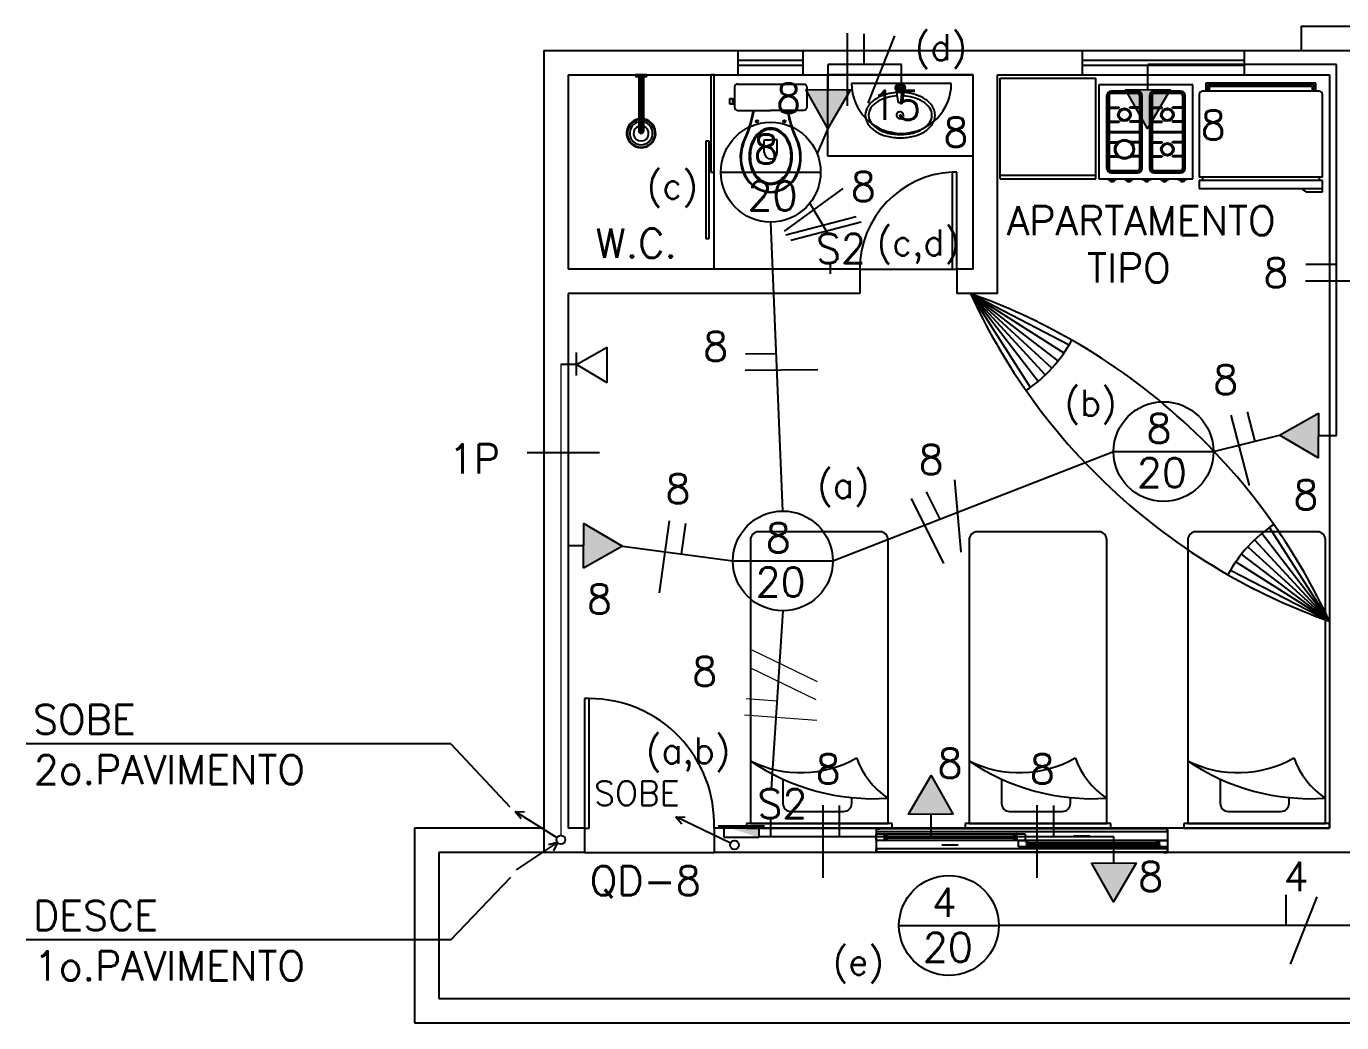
# Model space of a CAD drawing. Extents: x 1.6 to 100.8, y -3.3 to 55.9.
# Drawn here: x 26.86 to 34.98, y 28.85 to 35 of the extents above; entities that cross this region are included whole.
import ezdxf

# ---------------------------------------------------------------- set-up
doc = ezdxf.new("R2010")
doc.units = 0
doc.header["$MEASUREMENT"] = 0
doc.linetypes.add('HIDDEN', pattern=[0.375, 0.25, -0.125])
doc.layers.get('0').update_dxf_attribs({"linetype": 'CONTINUOUS'})
for name, color, linetype in [('2-MATERIAIS', 2, 'CONTINUOUS'), ('FIACAO', 6, 'CONTINUOUS'), ('QUADROS', 30, 'CONTINUOUS'), ('Texto', 2, 'CONTINUOUS'), ('Tub_Eletr_parede', 3, 'CONTINUOUS'), ('Tub_Tel_piso', 230, 'HIDDEN')]:
    doc.layers.add(name, color=color, linetype=linetype)
doc.styles.add('ROMANS', font='romans.shx')
doc.styles.add('TXT_TEXTO', font='ROMANS.shx')

# ---------------------------------------------------------------- blocks, each defined once
blk = doc.blocks.new('QF')
at = {"layer": 'QUADROS'}
for p, q in [((-0.05, -0.15), (-0.05, 0.15)), ((-0.05, 0.15), (0.05, 0.15)), ((0.05, 0.2), (0.05, -0.2)), ((0.05, -0.15), (-0.05, -0.15))]:
    blk.add_line(p, q, dxfattribs=at)
blk.add_solid([(-0.05, -0.15), (0.05, 0.15), (0.05, -0.15)], dxfattribs=at)

msp = doc.modelspace()

# ---------------------------------------------------------------- linework, layer by layer
at = {"color": 8}
for p, q in [((34.7331, 35.0042), (34.7331, 34.8542)), ((34.7331, 35.0042), (35.2331, 35.0042)), ((30.0581, 34.8542), (30.0581, 29.9042)), ((30.0581, 34.8542), (31.2581, 34.8542)), ((31.2581, 34.8542), (31.6581, 34.8542)), ((31.2581, 34.7042), (31.2581, 34.8542)), ((31.6581, 34.8542), (33.3831, 34.8542)), ((31.6581, 34.7042), (31.6581, 34.8542)), ((33.3831, 34.8542), (34.3831, 34.8542)), ((33.3831, 34.7042), (33.3831, 34.8542)), ((34.3831, 34.8542), (35.5831, 34.8542)), ((34.3831, 34.7042), (34.3831, 34.8542)), ((31.2581, 34.7942), (31.6581, 34.7942)), ((31.2581, 34.7642), (31.6581, 34.7642)), ((33.3831, 34.7942), (34.3831, 34.7942)), ((33.3831, 34.7642), (34.3831, 34.7642)), ((30.2081, 34.7042), (31.2581, 34.7042)), ((30.2081, 34.7042), (30.2081, 33.5042)), ((30.6931, 34.7042), (30.6231, 34.7042)), ((30.6231, 34.7042), (30.6231, 34.6942)), ((30.6231, 34.6942), (30.6931, 34.6942)), ((30.6245, 34.6942), (30.6245, 34.7042)), ((30.6271, 34.6942), (30.6271, 34.7042)), ((30.6315, 34.6942), (30.6315, 34.7042)), ((30.6385, 34.6942), (30.6385, 34.7042)), ((30.6431, 34.6942), (30.6431, 34.3592)), ((30.6438, 34.6942), (30.6438, 34.3545)), ((30.6454, 34.6942), (30.6454, 34.3512)), ((30.6485, 34.6942), (30.6485, 34.3476)), ((30.6495, 34.6942), (30.6495, 34.7042)), ((30.6537, 34.6942), (30.6537, 34.3448)), ((30.6625, 34.6942), (30.6625, 34.3448)), ((30.6667, 34.6942), (30.6667, 34.7042)), ((30.6677, 34.6942), (30.6677, 34.3476)), ((30.6708, 34.6942), (30.6708, 34.3512)), ((30.6724, 34.6942), (30.6724, 34.3545)), ((30.6731, 34.6942), (30.6731, 34.3592)), ((30.6777, 34.6942), (30.6777, 34.7042)), ((30.6847, 34.6942), (30.6847, 34.7042)), ((30.6891, 34.6942), (30.6891, 34.7042)), ((30.6917, 34.6942), (30.6917, 34.7042)), ((30.6931, 34.6942), (30.6931, 34.7042)), ((31.1081, 34.7042), (31.0881, 34.7042)), ((31.0881, 34.7042), (31.0881, 34.1042)), ((31.1081, 33.5042), (31.1081, 34.7042)), ((31.1081, 34.1042), (31.1081, 34.7042)), ((31.2581, 34.7042), (31.6581, 34.7042)), ((31.6581, 34.7042), (32.7081, 34.7042)), ((32.7081, 34.7042), (31.8081, 34.7042)), ((31.8081, 34.7042), (31.8081, 34.2042)), ((32.7081, 33.5042), (32.7081, 34.7042)), ((32.7081, 34.2042), (32.7081, 34.7042)), ((32.8581, 33.3542), (32.8581, 34.7042)), ((32.8581, 34.7042), (33.3831, 34.7042)), ((32.8749, 34.0622), (32.8749, 34.6834)), ((32.8749, 34.6834), (33.4649, 34.6834)), ((33.3831, 34.7042), (34.3831, 34.7042)), ((33.4649, 34.0622), (33.4649, 34.6834)), ((34.3831, 34.7042), (34.9081, 34.7042)), ((34.9081, 34.7042), (34.9081, 30.0542)), ((31.2358, 34.6359), (31.2344, 34.628)), ((31.2344, 34.628), (31.2344, 34.5042)), ((31.2401, 34.6423), (31.2358, 34.6359)), ((31.2466, 34.6466), (31.2401, 34.6423)), ((31.2544, 34.6481), (31.2466, 34.6466)), ((31.2544, 34.6481), (31.6618, 34.6481)), ((31.2544, 34.6481), (31.2544, 34.6481)), ((31.6618, 34.6481), (31.6618, 34.6481)), ((31.6618, 34.6481), (31.6696, 34.6466)), ((31.6696, 34.6466), (31.6754, 34.6423)), ((31.6754, 34.6423), (31.6796, 34.6359)), ((31.6796, 34.6359), (31.6811, 34.628)), ((31.6811, 34.628), (31.6811, 34.5042)), ((32.2328, 34.6081), (32.2425, 34.5415)), ((32.2738, 34.5416), (32.2821, 34.6062)), ((33.4845, 34.6424, 0.4), (33.4845, 34.0624, 0.4)), ((34.0645, 34.6424, 0.4), (33.4845, 34.6424, 0.4)), ((33.722, 34.6042, 0.4), (33.562, 34.6042, 0.4)), ((33.987, 34.6042, 0.4), (33.827, 34.6042, 0.4)), ((34.0645, 34.0624, 0.4), (34.0645, 34.6424, 0.4)), ((34.844, 34.6035), (34.124, 34.6035)), ((34.8229, 34.6524, -0.1), (34.1451, 34.6524, -0.1)), ((34.1451, 34.6524, -0.1), (34.1451, 34.6035, -0.1)), ((34.814, 34.6435, -0.1), (34.154, 34.6435, -0.1)), ((34.154, 34.6435, -0.1), (34.154, 34.6035, -0.1)), ((34.8039, 34.6334, -0.1), (34.1641, 34.6334, -0.1)), ((34.1641, 34.6334, -0.1), (34.1641, 34.6035, -0.1)), ((34.8039, 34.6035, -0.1), (34.8039, 34.6334, -0.1)), ((34.814, 34.6035, -0.1), (34.814, 34.6435, -0.1)), ((34.8229, 34.6035, -0.1), (34.8229, 34.6524, -0.1)), ((31.2065, 34.5407), (31.2065, 34.5586)), ((31.2065, 34.5586), (31.2215, 34.5586)), ((31.2065, 34.5228), (31.2065, 34.5407)), ((31.2215, 34.5228), (31.2065, 34.5228)), ((31.2215, 34.5586), (31.2215, 34.5557)), ((31.2215, 34.5557), (31.2215, 34.5256)), ((31.2215, 34.5557), (31.2344, 34.5557)), ((31.2215, 34.5228), (31.2215, 34.5256)), ((31.2215, 34.5256), (31.2344, 34.5256)), ((32.2504, 34.5342), (32.2658, 34.5342)), ((33.532, 34.5742, 0.4), (33.532, 34.1292, 0.4)), ((33.542, 34.5742, 0.4), (33.542, 34.1292, 0.4)), ((33.547, 34.5742, 0.4), (33.547, 34.1292, 0.4)), ((33.722, 34.5942, 0.4), (33.562, 34.5942, 0.4)), ((33.722, 34.5892, 0.4), (33.562, 34.5892, 0.4)), ((33.737, 34.1292, 0.4), (33.737, 34.5742, 0.4)), ((33.742, 34.1292, 0.4), (33.742, 34.5742, 0.4)), ((33.752, 34.1292, 0.4), (33.752, 34.5742, 0.4)), ((33.797, 34.5742, 0.4), (33.797, 34.1292, 0.4)), ((33.807, 34.5742, 0.4), (33.807, 34.1292, 0.4)), ((33.812, 34.5742, 0.4), (33.812, 34.1292, 0.4)), ((33.987, 34.5942, 0.4), (33.827, 34.5942, 0.4)), ((33.987, 34.5892, 0.4), (33.827, 34.5892, 0.4)), ((34.002, 34.1292, 0.4), (34.002, 34.5742, 0.4)), ((34.007, 34.1292, 0.4), (34.007, 34.5742, 0.4)), ((34.017, 34.1292, 0.4), (34.017, 34.5742, 0.4)), ((34.104, 34.5835), (34.104, 34.0735)), ((34.864, 34.0735), (34.864, 34.5835)), ((31.2344, 34.5042), (31.2344, 34.5042)), ((31.2344, 34.5042), (31.2358, 34.4963)), ((31.2358, 34.4963), (31.2401, 34.4899)), ((31.2401, 34.4899), (31.2466, 34.4856)), ((31.2466, 34.4856), (31.2544, 34.4841)), ((31.2544, 34.4841), (31.4577, 34.4841)), ((31.3554, 34.4834), (31.3556, 34.4841)), ((31.3554, 34.4834), (31.3554, 34.4834)), ((31.6618, 34.4841), (31.4577, 34.4841)), ((31.5601, 34.4834), (31.5599, 34.4841)), ((31.5601, 34.4834), (31.5601, 34.4834)), ((31.6696, 34.4856), (31.6618, 34.4841)), ((31.6754, 34.4899), (31.6696, 34.4856)), ((31.6796, 34.4963), (31.6754, 34.4899)), ((31.6811, 34.5042), (31.6796, 34.4963)), ((31.6811, 34.5042), (31.6811, 34.5042)), ((33.547, 34.5042, 0.4), (33.6097, 34.5042, 0.4)), ((33.547, 34.4992, 0.4), (33.6097, 34.4992, 0.4)), ((33.6097, 34.4992, 0.4), (33.6097, 34.5042, 0.4)), ((33.6744, 34.4992, 0.4), (33.6744, 34.5042, 0.4)), ((33.737, 34.5042, 0.4), (33.6744, 34.5042, 0.4)), ((33.737, 34.4992, 0.4), (33.6744, 34.4992, 0.4)), ((33.812, 34.5042, 0.4), (33.8747, 34.5042, 0.4)), ((33.812, 34.4992, 0.4), (33.8747, 34.4992, 0.4)), ((33.8747, 34.4992, 0.4), (33.8747, 34.5042, 0.4)), ((33.9394, 34.4992, 0.4), (33.9394, 34.5042, 0.4)), ((34.002, 34.5042, 0.4), (33.9394, 34.5042, 0.4)), ((34.002, 34.4992, 0.4), (33.9394, 34.4992, 0.4)), ((33.547, 34.4177, 0.4), (33.6097, 34.4177, 0.4)), ((33.547, 34.4127, 0.4), (33.6097, 34.4127, 0.4)), ((33.547, 34.3542, 0.4), (33.737, 34.3542, 0.4)), ((33.6097, 34.4177, 0.4), (33.6097, 34.4127, 0.4)), ((33.737, 34.4177, 0.4), (33.6744, 34.4177, 0.4)), ((33.6744, 34.4177, 0.4), (33.6744, 34.4127, 0.4)), ((33.737, 34.4127, 0.4), (33.6744, 34.4127, 0.4)), ((33.812, 34.4177, 0.4), (33.8747, 34.4177, 0.4)), ((33.812, 34.4127, 0.4), (33.8747, 34.4127, 0.4)), ((33.812, 34.3542, 0.4), (34.002, 34.3542, 0.4)), ((33.8747, 34.4177, 0.4), (33.8747, 34.4127, 0.4)), ((33.9394, 34.4177, 0.4), (33.9394, 34.4127, 0.4)), ((34.002, 34.4177, 0.4), (33.9394, 34.4177, 0.4)), ((34.002, 34.4127, 0.4), (33.9394, 34.4127, 0.4)), ((31.0781, 34.2954), (31.0581, 34.2954)), ((31.0581, 34.2954), (31.0581, 33.6954)), ((31.0781, 33.6954), (31.0781, 34.2954)), ((31.4177, 34.2257), (31.4177, 34.303)), ((31.4177, 34.303), (31.4585, 34.303)), ((31.4985, 34.303), (31.4577, 34.303)), ((31.4985, 34.2257), (31.4985, 34.303)), ((33.547, 34.3492, 0.4), (33.737, 34.3492, 0.4)), ((33.547, 34.2906, 0.4), (33.6097, 34.2906, 0.4)), ((33.547, 34.2856, 0.4), (33.6097, 34.2856, 0.4)), ((33.6097, 34.2856, 0.4), (33.6097, 34.2906, 0.4)), ((33.6744, 34.2856, 0.4), (33.6744, 34.2906, 0.4)), ((33.737, 34.2906, 0.4), (33.6744, 34.2906, 0.4)), ((33.737, 34.2856, 0.4), (33.6744, 34.2856, 0.4)), ((33.812, 34.3492, 0.4), (34.002, 34.3492, 0.4)), ((33.812, 34.2906, 0.4), (33.8747, 34.2906, 0.4)), ((33.812, 34.2856, 0.4), (33.8747, 34.2856, 0.4)), ((33.8747, 34.2856, 0.4), (33.8747, 34.2906, 0.4)), ((33.9394, 34.2856, 0.4), (33.9394, 34.2906, 0.4)), ((34.002, 34.2906, 0.4), (33.9394, 34.2906, 0.4)), ((34.002, 34.2856, 0.4), (33.9394, 34.2856, 0.4)), ((31.8081, 34.2042), (32.7081, 34.2042)), ((33.547, 34.2042, 0.4), (33.6097, 34.2042, 0.4)), ((33.547, 34.1992, 0.4), (33.6097, 34.1992, 0.4)), ((33.6097, 34.2042, 0.4), (33.6097, 34.1992, 0.4)), ((33.737, 34.2042, 0.4), (33.6744, 34.2042, 0.4)), ((33.6744, 34.2042, 0.4), (33.6744, 34.1992, 0.4)), ((33.737, 34.1992, 0.4), (33.6744, 34.1992, 0.4)), ((33.812, 34.2042, 0.4), (33.8747, 34.2042, 0.4)), ((33.812, 34.1992, 0.4), (33.8747, 34.1992, 0.4)), ((33.8747, 34.2042, 0.4), (33.8747, 34.1992, 0.4)), ((33.9394, 34.2042, 0.4), (33.9394, 34.1992, 0.4)), ((34.002, 34.2042, 0.4), (33.9394, 34.2042, 0.4)), ((34.002, 34.1992, 0.4), (33.9394, 34.1992, 0.4)), ((33.562, 34.1142, 0.4), (33.722, 34.1142, 0.4)), ((33.562, 34.1092, 0.4), (33.722, 34.1092, 0.4)), ((33.827, 34.1142, 0.4), (33.987, 34.1142, 0.4)), ((33.827, 34.1092, 0.4), (33.987, 34.1092, 0.4)), ((31.0881, 34.1042), (31.1081, 34.1042)), ((32.6081, 34.1042), (32.5781, 34.1042)), ((32.5781, 34.1042), (32.5781, 33.5042)), ((32.6081, 33.5042), (32.6081, 34.1042)), ((32.8749, 34.0859), (33.4649, 34.0859)), ((32.8749, 34.0622), (33.4649, 34.0622)), ((33.4845, 34.0624, 0.4), (34.0645, 34.0624, 0.4)), ((33.5394, 34.0583, 0.4), (33.5932, 34.0583, 0.4)), ((33.5497, 34.0561, 0.4), (33.5587, 34.0472, 0.4)), ((33.5828, 34.0561, 0.4), (33.5497, 34.0561, 0.4)), ((33.5587, 34.0472, 0.4), (33.5742, 34.0472, 0.4)), ((33.562, 34.0992, 0.4), (33.722, 34.0992, 0.4)), ((33.5742, 34.0472, 0.4), (33.5828, 34.0561, 0.4)), ((33.6421, 34.0583, 0.4), (33.696, 34.0583, 0.4)), ((33.6525, 34.0561, 0.4), (33.6615, 34.0472, 0.4)), ((33.6856, 34.0561, 0.4), (33.6525, 34.0561, 0.4)), ((33.6615, 34.0472, 0.4), (33.6769, 34.0472, 0.4)), ((33.6769, 34.0472, 0.4), (33.6856, 34.0561, 0.4)), ((33.7521, 34.0583, 0.4), (33.806, 34.0583, 0.4)), ((33.7625, 34.0561, 0.4), (33.7715, 34.0472, 0.4)), ((33.7956, 34.0561, 0.4), (33.7625, 34.0561, 0.4)), ((33.7715, 34.0472, 0.4), (33.7869, 34.0472, 0.4)), ((33.7869, 34.0472, 0.4), (33.7956, 34.0561, 0.4)), ((33.827, 34.0992, 0.4), (33.987, 34.0992, 0.4)), ((33.8621, 34.0583, 0.4), (33.916, 34.0583, 0.4)), ((33.8725, 34.0561, 0.4), (33.8815, 34.0472, 0.4)), ((33.9056, 34.0561, 0.4), (33.8725, 34.0561, 0.4)), ((33.8815, 34.0472, 0.4), (33.8969, 34.0472, 0.4)), ((33.8969, 34.0472, 0.4), (33.9056, 34.0561, 0.4)), ((33.9721, 34.0583, 0.4), (34.026, 34.0583, 0.4)), ((33.9825, 34.0561, 0.4), (33.9915, 34.0472, 0.4)), ((34.0156, 34.0561, 0.4), (33.9825, 34.0561, 0.4)), ((33.9915, 34.0472, 0.4), (34.0069, 34.0472, 0.4)), ((34.0069, 34.0472, 0.4), (34.0156, 34.0561, 0.4)), ((34.864, 34.0735), (34.104, 34.0735)), ((34.864, 34.0535), (34.104, 34.0535)), ((34.104, 34.0535), (34.104, 34.0035)), ((34.124, 34.0735), (34.124, 34.0535)), ((34.844, 34.0735), (34.844, 34.0535)), ((34.864, 33.9835), (34.864, 34.0535)), ((34.104, 34.0035), (34.864, 34.0035)), ((34.764, 33.9835), (34.734, 34.0035)), ((34.764, 33.9835), (34.864, 33.9835)), ((31.0581, 33.6954), (31.0781, 33.6954)), ((32.0081, 33.5042), (30.2081, 33.5042)), ((32.0081, 33.5042), (32.6081, 33.5042)), ((32.0081, 33.5042), (32.0081, 33.3542)), ((32.5781, 33.5042), (32.6081, 33.5042)), ((32.6081, 33.5042), (32.6081, 33.3542)), ((32.7081, 33.5042), (32.6081, 33.5042)), ((32.0081, 33.3542), (30.2081, 33.3542)), ((30.2081, 33.3542), (30.2081, 30.0542)), ((32.8581, 33.3542), (32.6081, 33.3542)), ((33.1944, 32.8947), (32.6908, 33.3542)), ((33.233, 32.94), (32.6908, 33.3542)), ((32.6908, 33.3542), (33.1525, 32.8526)), ((33.1085, 32.8124), (32.6908, 33.3542)), ((32.6908, 33.3542), (33.268, 32.9883)), ((33.0613, 32.7755), (32.6908, 33.3542)), ((32.6908, 33.3542), (33.3006, 33.0384)), ((31.3331, 31.8342), (31.3331, 30.0842)), ((32.1331, 31.8842), (31.3831, 31.8842)), ((32.1831, 30.0842), (32.1831, 31.8342)), ((32.6831, 31.8342), (32.6831, 30.0842)), ((33.4831, 31.8842), (32.7331, 31.8842)), ((33.5331, 30.0842), (33.5331, 31.8342)), ((34.0331, 31.8342), (34.0331, 30.0842)), ((34.8331, 31.8842), (34.0831, 31.8842)), ((34.445, 31.8343), (34.9071, 31.3322)), ((34.9071, 31.3322), (34.4899, 31.8735)), ((34.9071, 31.3322), (34.5369, 31.9106)), ((34.8831, 30.0842), (34.8831, 31.8342)), ((34.4035, 31.7917), (34.9071, 31.3322)), ((34.3293, 31.6985), (34.9071, 31.3322)), ((34.9071, 31.3322), (34.3654, 31.746)), ((34.2969, 31.6482), (34.9071, 31.3322)), ((30.3381, 30.8542), (30.3081, 30.8542)), ((30.3081, 30.8542), (30.3081, 30.0542)), ((30.3381, 30.0542), (30.3381, 30.8542)), ((31.533, 30.3512), (31.533, 30.2081)), ((32.883, 30.3512), (32.883, 30.2081)), ((34.233, 30.3512), (34.233, 30.2081)), ((31.9579, 30.2081), (31.9579, 30.2435)), ((33.3079, 30.2081), (33.3079, 30.2435)), ((34.6579, 30.2081), (34.6579, 30.2435)), ((31.583, 30.1581), (31.9079, 30.1581)), ((32.933, 30.1581), (33.2579, 30.1581)), ((34.283, 30.1581), (34.6079, 30.1581)), ((30.0581, 30.0542), (29.2581, 30.0542)), ((29.2581, 30.0542), (29.2581, 28.8542)), ((30.3081, 30.0542), (30.2081, 30.0542)), ((30.3081, 30.0542), (30.3081, 29.9042)), ((30.3081, 30.0542), (30.3381, 30.0542)), ((32.1081, 30.0542), (31.1081, 30.0542)), ((31.1081, 30.0542), (31.1081, 29.9042)), ((32.2081, 30.0842), (31.3081, 30.0842)), ((31.3081, 30.0842), (31.3081, 30.0542)), ((31.3081, 30.0542), (32.2081, 30.0542)), ((31.3331, 30.0842), (32.1831, 30.0842)), ((32.1081, 30.0542), (32.1081, 29.9042)), ((32.1311, 30.0542), (32.1081, 30.0542)), ((32.1081, 30.0542), (32.1081, 30.0312)), ((33.9081, 30.0542), (32.1111, 30.0542)), ((33.9051, 30.0512), (32.1111, 30.0512)), ((32.1111, 30.0312), (32.1111, 30.0512)), ((32.1111, 30.0512), (32.1311, 30.0512)), ((32.1311, 30.0512), (32.1311, 30.0542)), ((32.2081, 30.0542), (32.2081, 30.0842)), ((33.5581, 30.0842), (32.6581, 30.0842)), ((32.6581, 30.0842), (32.6581, 30.0542)), ((32.6581, 30.0542), (33.5581, 30.0542)), ((32.6831, 30.0842), (33.5331, 30.0842)), ((33.5581, 30.0542), (33.5581, 30.0842)), ((33.8851, 30.0512), (33.8851, 30.0542)), ((33.8851, 30.0542), (33.9081, 30.0542)), ((33.9051, 30.0512), (33.8851, 30.0512)), ((33.9051, 30.0312), (33.9051, 30.0512)), ((34.9081, 30.0542), (33.9081, 30.0542)), ((33.9081, 30.0542), (33.9081, 29.9042)), ((33.9081, 30.0542), (33.9081, 30.0312)), ((34.9081, 30.0842), (34.0081, 30.0842)), ((34.0081, 30.0842), (34.0081, 30.0542)), ((34.0081, 30.0542), (34.9081, 30.0542)), ((34.0331, 30.0842), (34.8831, 30.0842)), ((34.9081, 30.0542), (34.9081, 30.0842)), ((32.1081, 30.0312), (32.1111, 30.0312)), ((32.1081, 30.0192), (33.0281, 30.0192)), ((32.1081, 29.9792), (32.1081, 30.0192)), ((32.1081, 30.0192), (32.1581, 30.0192)), ((33.9081, 29.9792), (32.1081, 29.9792)), ((32.1581, 29.9792), (32.1081, 29.9792)), ((33.9051, 30.0312), (32.1111, 30.0312)), ((32.1581, 30.0192), (32.1611, 30.0192)), ((32.1581, 30.0042), (32.1581, 30.0192)), ((32.1581, 30.0192), (32.1581, 29.9792)), ((32.1811, 30.0042), (32.1581, 30.0042)), ((32.1581, 30.0042), (32.1581, 29.9942)), ((32.9781, 30.0042), (32.1581, 30.0042)), ((32.1811, 29.9942), (32.1581, 29.9942)), ((32.1581, 29.9942), (32.1581, 29.9792)), ((32.1581, 29.9942), (32.9781, 29.9942)), ((32.1581, 29.9792), (32.1611, 29.9792)), ((32.1611, 30.0192), (32.1611, 30.0072)), ((32.1611, 30.0072), (32.1811, 30.0072)), ((32.1611, 29.9792), (32.1611, 29.9912)), ((32.1611, 29.9912), (32.1811, 29.9912)), ((32.1811, 30.0072), (32.1811, 30.0042)), ((32.1811, 29.9912), (32.1811, 29.9942)), ((32.9751, 30.0072), (32.9551, 30.0072)), ((32.9551, 30.0072), (32.9551, 30.0042)), ((32.9551, 30.0042), (32.9781, 30.0042)), ((32.9551, 29.9912), (32.9551, 29.9942)), ((32.9551, 29.9942), (32.9781, 29.9942)), ((32.9751, 29.9912), (32.9551, 29.9912)), ((32.9781, 30.0192), (32.9751, 30.0192)), ((32.9751, 30.0192), (32.9751, 30.0072)), ((32.9751, 29.9792), (32.9751, 29.9912)), ((32.9781, 29.9792), (32.9751, 29.9792)), ((32.9781, 30.0042), (32.9781, 30.0192)), ((32.9781, 29.9792), (32.9781, 30.0192)), ((32.9781, 30.0192), (33.0281, 30.0192)), ((32.9781, 29.9942), (32.9781, 30.0042)), ((32.9781, 29.9942), (32.9781, 29.9792)), ((33.0281, 29.9792), (32.9781, 29.9792)), ((32.9881, 29.9392), (32.9881, 29.9792)), ((32.9881, 29.9792), (33.0381, 29.9792)), ((33.0281, 30.0192), (33.0281, 29.9792)), ((33.0381, 29.9792), (33.0411, 29.9792)), ((33.0381, 29.9642), (33.0381, 29.9792)), ((33.0381, 29.9792), (33.0381, 29.9392)), ((33.0411, 29.9792), (33.0411, 29.9672)), ((33.0411, 29.9672), (33.0611, 29.9672)), ((33.0611, 29.9672), (33.0611, 29.9642)), ((33.3777, 30.005), (33.3277, 30.005)), ((33.4277, 30.005), (33.3777, 30.005)), ((33.8551, 29.9672), (33.8351, 29.9672)), ((33.8351, 29.9672), (33.8351, 29.9642)), ((33.8581, 29.9792), (33.8551, 29.9792)), ((33.8551, 29.9792), (33.8551, 29.9672)), ((33.8581, 29.9642), (33.8581, 29.9792)), ((33.8581, 29.9392), (33.8581, 29.9792)), ((33.8581, 29.9792), (33.9081, 29.9792)), ((33.9081, 30.0312), (33.9051, 30.0312)), ((33.9081, 29.9792), (33.9081, 29.9392)), ((30.0581, 29.9042), (29.4081, 29.9042)), ((29.4081, 29.9042), (29.4081, 29.0042)), ((30.3081, 29.9042), (30.0581, 29.9042)), ((30.3081, 29.9042), (31.1081, 29.9042)), ((32.1081, 29.9042), (31.1081, 29.9042)), ((32.1081, 29.9272), (32.1111, 29.9272)), ((32.1081, 29.9042), (32.1081, 29.9272)), ((32.1311, 29.9042), (32.1081, 29.9042)), ((33.9051, 29.9272), (32.1111, 29.9272)), ((32.1111, 29.9272), (32.1111, 29.9072)), ((33.9051, 29.9072), (32.1111, 29.9072)), ((32.1111, 29.9072), (32.1311, 29.9072)), ((33.9051, 29.9042), (32.1111, 29.9042)), ((32.1311, 29.9072), (32.1311, 29.9042)), ((32.5145, 29.9523), (32.5645, 29.9523)), ((32.5645, 29.9523), (32.6145, 29.9523)), ((33.9081, 29.9392), (32.9881, 29.9392)), ((33.0381, 29.9392), (32.9881, 29.9392)), ((33.0381, 29.9642), (33.0381, 29.9542)), ((33.8581, 29.9642), (33.0381, 29.9642)), ((33.0611, 29.9642), (33.0381, 29.9642)), ((33.0381, 29.9542), (33.8581, 29.9542)), ((33.0611, 29.9542), (33.0381, 29.9542)), ((33.0381, 29.9542), (33.0381, 29.9392)), ((33.0381, 29.9392), (33.0411, 29.9392)), ((33.0411, 29.9392), (33.0411, 29.9512)), ((33.0411, 29.9512), (33.0611, 29.9512)), ((33.0611, 29.9512), (33.0611, 29.9542)), ((33.8351, 29.9642), (33.8581, 29.9642)), ((33.8351, 29.9512), (33.8351, 29.9542)), ((33.8351, 29.9542), (33.8581, 29.9542)), ((33.8551, 29.9512), (33.8351, 29.9512)), ((33.8551, 29.9392), (33.8551, 29.9512)), ((33.8581, 29.9392), (33.8551, 29.9392)), ((33.8581, 29.9542), (33.8581, 29.9642)), ((33.8581, 29.9542), (33.8581, 29.9392)), ((33.9081, 29.9392), (33.8581, 29.9392)), ((33.9051, 29.9072), (33.8851, 29.9072)), ((33.8851, 29.9072), (33.8851, 29.9042)), ((33.8851, 29.9042), (33.9081, 29.9042)), ((33.9081, 29.9272), (33.9051, 29.9272)), ((33.9051, 29.9272), (33.9051, 29.9072)), ((33.9081, 29.9042), (33.9081, 29.9272)), ((36.0581, 29.9042), (33.9081, 29.9042)), ((29.4081, 29.0042), (55.8081, 29.0042)), ((29.2581, 28.8542), (55.6581, 28.8542))]:
    msp.add_line(p, q, dxfattribs=at)
at = {"color": 171}
for p, q in [((29.4834, 30.576), (26.8623, 30.576)), ((29.4834, 30.576), (29.8472, 30.187)), ((29.4834, 29.3655), (29.8541, 29.7517)), ((29.4834, 29.3655), (26.8623, 29.3655))]:
    msp.add_line(p, q, dxfattribs=at)
at = {"color": 8}
for centre, radius in [((32.2581, 34.6242), 0.03), ((32.2581, 34.6242), 0.0261), ((32.2581, 34.6242), 0.0151), ((32.2581, 34.6242), 0.00444), ((33.642, 34.4584, 0.4), 0.04), ((33.642, 34.4584, 0.4), 0.033), ((33.907, 34.4584, 0.4), 0.04), ((33.907, 34.4584, 0.4), 0.033), ((31.374, 34.4172), 0.00752), ((31.5422, 34.4172), 0.00752), ((33.642, 34.2449, 0.4), 0.06), ((33.642, 34.2449, 0.4), 0.053), ((33.907, 34.2449, 0.4), 0.04), ((33.907, 34.2449, 0.4), 0.033)]:
    msp.add_circle(centre, radius, dxfattribs=at)
for centre, radius, start, end in [((32.26, 34.2468), 0.3489, 94.15013, 104.16933), ((32.232, 34.6392), 0.0151, 270, 30), ((32.232, 34.6091), 0.0151, 330, 90), ((32.2581, 34.6543), 0.0151, 210, 330), ((32.2581, 34.5941), 0.0151, 30, 150), ((32.2842, 34.6392), 0.0151, 150, 270), ((32.2842, 34.6091), 0.0151, 90, 210), ((32.2553, 34.2458), 0.3499, 75.83714, 85.84591), ((33.562, 34.5742, 0.4), 0.03, 90, 180), ((33.722, 34.5742, 0.4), 0.03, 0, 90), ((33.827, 34.5742, 0.4), 0.03, 90, 180), ((33.987, 34.5742, 0.4), 0.03, 0, 90), ((34.124, 34.5835), 0.02, 90, 180), ((34.844, 34.5835), 0.02, 0, 90), ((32.1951, 34.4169), 0.1648, 121.51159, 145.95593), ((32.1951, 34.4169), 0.1448, 121.51159, 145.95593), ((32.2329, 34.3552), 0.2372, 104.24882, 121.51159), ((32.2329, 34.3552), 0.2172, 104.24882, 121.51159), ((32.2627, 34.2337), 0.3423, 94.20481, 104.06872), ((32.2504, 34.5422), 0.008, 185.23118, 269.96934), ((32.2658, 34.5422), 0.008, 269.96934, 355.87254), ((32.2577, 34.2575), 0.318, 75.75118, 86.33479), ((32.2826, 34.3552), 0.2172, 58.48841, 75.75118), ((32.2826, 34.3552), 0.2372, 58.48841, 75.75118), ((32.3204, 34.4169), 0.1448, 34.04407, 58.48841), ((32.3204, 34.4169), 0.1648, 34.04407, 58.48841), ((33.562, 34.5742, 0.4), 0.02, 90, 180), ((33.562, 34.5742, 0.4), 0.015, 90, 180), ((33.722, 34.5742, 0.4), 0.02, 360, 90), ((33.722, 34.5742, 0.4), 0.015, 0, 90), ((33.827, 34.5742, 0.4), 0.02, 90, 180), ((33.827, 34.5742, 0.4), 0.015, 90, 180), ((33.987, 34.5742, 0.4), 0.02, 360, 90), ((33.987, 34.5742, 0.4), 0.015, 0, 90), ((30.6581, 34.3442), 0.09, 99.59407, 80.40593), ((30.5993, 34.6145), 0.7626, 339.69088, 350.16298), ((30.5993, 34.6145), 0.7673, 339.69088, 350.16298), ((32.3161, 34.6145), 0.7673, 189.83702, 200.30912), ((32.3161, 34.6145), 0.7626, 189.83702, 200.30912), ((32.1379, 34.4556), 0.0957, 145.95593, 180), ((32.1379, 34.4556), 0.0957, 180, 214.04407), ((32.1379, 34.4556), 0.0757, 145.95593, 180), ((32.1379, 34.4556), 0.0757, 180, 214.04407), ((32.2561, 34.4551), 0.0218, 139.23397, 319.23397), ((32.2561, 34.4551), 0.0218, 319.23397, 139.23397), ((32.3776, 34.4556), 0.0757, 0, 34.04407), ((32.3776, 34.4556), 0.0757, 325.95593, 360), ((32.3776, 34.4556), 0.0957, 0, 34.04407), ((32.3776, 34.4556), 0.0957, 325.95593, 360), ((30.6581, 34.3442), 0.0854, 100.80692, 79.19308), ((30.6581, 34.3442), 0.0709, 102.20911, 77.79089), ((30.6581, 34.3442), 0.0469, 108.64821, 71.35179), ((30.6581, 34.3638), 0.0157, 197.12694, 342.87306), ((30.6581, 34.361), 0.0151, 186.75622, 353.24378), ((30.6581, 34.3745), 0.0215, 225.64197, 314.35803), ((30.6581, 34.3592), 0.015, 180, 0), ((31.4761, 34.2387), 0.142, 118.37615, 142.51776), ((31.4757, 34.238), 0.1345, 118.37615, 142.51776), ((31.4577, 34.2727), 0.1034, 90, 118.37615), ((31.4577, 34.2713), 0.0966, 90, 118.37615), ((31.4577, 34.2727), 0.1034, 61.62385, 90), ((31.4577, 34.2713), 0.0966, 61.62385, 90), ((31.4397, 34.238), 0.1345, 37.48224, 61.62385), ((31.4394, 34.2387), 0.142, 37.48224, 61.62385), ((32.1951, 34.4942), 0.1648, 214.04407, 238.48841), ((32.1951, 34.4942), 0.1448, 214.04407, 238.48841), ((32.2329, 34.5559), 0.2372, 238.48841, 255.75118), ((32.2329, 34.5559), 0.2172, 238.48841, 255.75118), ((32.2826, 34.5559), 0.2172, 284.24882, 301.51159), ((32.2826, 34.5559), 0.2372, 284.24882, 301.51159), ((32.3204, 34.4942), 0.1448, 301.51159, 325.95593), ((32.3204, 34.4942), 0.1648, 301.51159, 325.95593), ((31.5252, 34.1949), 0.2549, 162.09039, 205.44583), ((31.5215, 34.1947), 0.2467, 161.86702, 205.76246), ((4.6451, 45.3867), 28.863, 337.3538, 337.51832), ((6.0832, 44.7879), 27.3099, 337.35144, 337.52574), ((31.5505, 34.2021), 0.2261, 162.37842, 180), ((31.505, 34.2165), 0.1784, 142.51776, 162.37842), ((31.504, 34.2163), 0.1702, 142.51776, 162.37842), ((31.4114, 34.2163), 0.1702, 17.62158, 37.48224), ((31.4105, 34.2165), 0.1784, 17.62158, 37.48224), ((31.365, 34.2021), 0.2261, 0, 17.62158), ((56.8323, 44.7879), 27.3099, 202.47426, 202.64856), ((58.2704, 45.3867), 28.863, 202.48168, 202.6462), ((31.394, 34.1947), 0.2467, 334.23754, 18.13298), ((31.3902, 34.1949), 0.2549, 334.55417, 17.90961), ((32.2577, 34.6536), 0.338, 255.75118, 270), ((32.2577, 34.6536), 0.318, 255.75118, 270), ((32.2577, 34.6536), 0.318, 270, 284.24882), ((32.2577, 34.6536), 0.338, 270, 284.24882), ((31.5505, 34.2021), 0.2261, 180, 197.62158), ((31.5486, 34.2021), 0.2169, 162.37842, 180), ((31.5486, 34.2021), 0.2169, 180, 197.62158), ((31.4581, 34.2257), 0.0404, 180, 0), ((31.3669, 34.2021), 0.2169, 0, 17.62158), ((31.3669, 34.2021), 0.2169, 342.37842, 0), ((31.365, 34.2021), 0.2261, 342.37842, 0), ((31.505, 34.1876), 0.1784, 197.62158, 217.48224), ((31.504, 34.1879), 0.1702, 197.62158, 217.48224), ((31.4114, 34.1879), 0.1702, 322.51776, 342.37842), ((31.4105, 34.1876), 0.1784, 322.51776, 342.37842), ((33.562, 34.1292, 0.4), 0.03, 180, 270), ((33.562, 34.1292, 0.4), 0.02, 180, 270), ((33.562, 34.1292, 0.4), 0.015, 180, 270), ((33.722, 34.1292, 0.4), 0.03, 270, 0), ((33.722, 34.1292, 0.4), 0.02, 270, 0), ((33.722, 34.1292, 0.4), 0.015, 270, 0), ((33.827, 34.1292, 0.4), 0.03, 180, 270), ((33.827, 34.1292, 0.4), 0.02, 180, 270), ((33.827, 34.1292, 0.4), 0.015, 180, 270), ((33.987, 34.1292, 0.4), 0.015, 270, 0), ((33.987, 34.1292, 0.4), 0.02, 270, 0), ((33.987, 34.1292, 0.4), 0.03, 270, 0), ((31.466, 34.1679), 0.1898, 205.76246, 267.20811), ((31.466, 34.1679), 0.1851, 205.76246, 267.20811), ((31.4761, 34.1655), 0.142, 217.48224, 241.62385), ((31.4757, 34.1662), 0.1345, 217.48224, 241.62385), ((31.4577, 34.1315), 0.1034, 241.62385, 270), ((31.4577, 34.1329), 0.0966, 241.62385, 270), ((31.4577, 34.1329), 0.0966, 270, 298.37615), ((31.4577, 34.1315), 0.1034, 270, 298.37615), ((31.4494, 34.1679), 0.1851, 272.79189, 334.23754), ((31.4494, 34.1679), 0.1898, 272.79189, 334.23754), ((31.4397, 34.1662), 0.1345, 298.37615, 322.51776), ((31.4394, 34.1655), 0.142, 298.37615, 322.51776), ((32.6089, 33.5042), 0.6008, 92.9376, 180), ((31.4039, 29.718), 3.8571, 60.25838, 70.51033), ((36.194, 34.9684), 3.8571, 204.73957, 214.99153), ((32.5399, 33.4919), 0.886, 303.89891, 331.351), ((31.4039, 29.718), 3.8571, 34.99153, 60.25838), ((36.194, 34.9684), 3.8571, 214.99153, 240.25838), ((35.058, 31.1945), 0.886, 123.89891, 151.351), ((31.4039, 29.718), 3.8571, 24.73957, 34.99153), ((31.3831, 31.8342), 0.05, 90, 180), ((32.1331, 31.8342), 0.05, 0, 90), ((32.7331, 31.8342), 0.05, 90, 180), ((33.4831, 31.8342), 0.05, 0, 90), ((34.0831, 31.8342), 0.05, 90, 180), ((34.8331, 31.8342), 0.05, 0, 90), ((36.194, 34.9684), 3.8571, 240.25838, 250.51033), ((30.3381, 30.0836), 0.7706, 357.81062, 90), ((31.643, 31.092), 0.6947, 243.50878, 299.77524), ((32.0932, 31.591), 1.3543, 235.85456, 273.80423), ((32.4606, 30.6579), 0.502, 199.67399, 236.43082), ((32.993, 31.092), 0.6947, 243.50878, 299.77524), ((33.4432, 31.591), 1.3543, 235.85456, 273.80423), ((33.8106, 30.6579), 0.502, 199.67399, 236.43082), ((34.343, 31.092), 0.6947, 243.50878, 299.77524), ((34.7932, 31.591), 1.3543, 235.85456, 273.80423), ((35.1606, 30.6579), 0.502, 199.67399, 236.43082), ((31.583, 30.3512), 0.05, 172.39713, 180), ((32.933, 30.3512), 0.05, 172.39713, 180), ((34.283, 30.3512), 0.05, 172.39713, 180), ((31.583, 30.2081), 0.05, 180, 270), ((31.9079, 30.2081), 0.05, 270, 0), ((32.933, 30.2081), 0.05, 180, 270), ((33.2579, 30.2081), 0.05, 270, 0), ((34.283, 30.2081), 0.05, 180, 270), ((34.6079, 30.2081), 0.05, 270, 0)]:
    msp.add_arc(centre, radius, start, end, dxfattribs=at)
at = {"layer": '2-MATERIAIS', "color": 4}
for p, q in [((31.8127, 34.6129), (31.8127, 34.7129)), ((33.7857, 34.6129), (33.7857, 34.7129)), ((34.8382, 32.4779), (34.9382, 32.4779)), ((30.3036, 31.7972), (30.2036, 31.7972)), ((32.4465, 30.1402), (32.4465, 30.0402)), ((33.5761, 29.8393), (33.5761, 29.9393))]:
    msp.add_line(p, q, dxfattribs=at)
at = {"layer": '2-MATERIAIS', "linetype": 'Continuous'}
for p, q in [((32.573, 34.6517), (31.9567, 34.6517)), ((31.15, 34.1042), (31.7662, 34.1042)), ((33.575, 32.3792), (34.1912, 32.3792)), ((31.225, 31.7042), (31.8412, 31.7042)), ((32.25, 29.4542), (32.8662, 29.4542))]:
    msp.add_line(p, q, dxfattribs=at)
at = {"layer": '2-MATERIAIS', "color": 21}
for p, q in [((30.2583, 32.9161), (30.4484, 33.0239)), ((30.2583, 32.8489), (30.2583, 32.9918)), ((30.4484, 32.8043), (30.4484, 33.0239)), ((30.2583, 32.9161), (30.1629, 32.9161)), ((30.4484, 32.8043), (30.2583, 32.9161))]:
    msp.add_line(p, q, dxfattribs=at)
at = {"layer": '2-MATERIAIS', "color": 4}
for points in [[(31.6749, 34.614), (31.9506, 34.6118), (31.8109, 34.3742)], [(33.6479, 34.614), (33.9235, 34.6118), (33.7838, 34.3742)], [(34.8392, 32.6158), (34.8371, 32.3401), (34.5994, 32.4798)], [(30.3025, 31.6594), (30.3047, 31.935), (30.5423, 31.7953)], [(32.5844, 30.1391), (32.3087, 30.1413), (32.4484, 30.3789)], [(33.4383, 29.8404), (33.7139, 29.8383), (33.5743, 29.6006)]]:
    msp.add_lwpolyline(points, close=True, dxfattribs=at)
at = {"layer": '2-MATERIAIS', "linetype": 'Continuous'}
for centre in [(31.4581, 34.1042), (33.8831, 32.3792), (31.5331, 31.7042), (32.5581, 29.4542)]:
    msp.add_circle(centre, 0.3081, dxfattribs=at)
msp.add_arc((32.2649, 34.6517), 0.3081, 180, 0, dxfattribs=at)
at = {"layer": '2-MATERIAIS', "color": 4}
for points in [[(31.6749, 34.614), (31.8109, 34.3742), (31.9506, 34.6118)], [(33.6479, 34.614), (33.7838, 34.3742), (33.9235, 34.6118)], [(34.8392, 32.6158), (34.5994, 32.4798), (34.8371, 32.3401)], [(30.3025, 31.6594), (30.5423, 31.7953), (30.3047, 31.935)], [(32.5844, 30.1391), (32.4484, 30.3789), (32.3087, 30.1413)], [(33.4383, 29.8404), (33.5743, 29.6006), (33.7139, 29.8383)]]:
    msp.add_solid(points, dxfattribs=at)
at = {"layer": 'FIACAO'}
for p, q in [((31.9308, 34.9617), (31.9308, 34.5133)), ((32.0328, 34.9581), (32.0328, 34.7685)), ((32.2231, 34.9457), (32.058, 34.5288)), ((31.9035, 34.0029), (31.541, 33.739)), ((31.986, 33.8274), (31.5517, 33.7155)), ((32.0162, 33.795), (31.582, 33.6831)), ((34.7624, 33.5361), (34.952, 33.5361)), ((34.7588, 33.4341), (35.2072, 33.4341)), ((31.3027, 32.9828), (31.4922, 32.9846)), ((31.3, 32.8808), (31.7484, 32.885)), ((34.299, 32.6036), (34.4109, 32.1694)), ((34.3986, 32.6255), (34.4459, 32.442)), ((29.9536, 32.3727), (30.402, 32.3727)), ((32.5931, 32.2052), (32.6322, 31.7585)), ((32.3246, 32.0887), (32.5254, 31.6877)), ((32.4174, 32.1311), (32.5023, 31.9616)), ((30.8307, 31.9521), (30.7697, 31.5079)), ((30.9312, 31.9346), (30.9054, 31.7468)), ((31.7796, 30.1974), (31.7796, 29.749)), ((31.8816, 30.1938), (31.8816, 30.0042)), ((33.1017, 30.1974), (33.1017, 29.749)), ((33.2036, 30.1938), (33.2036, 30.0042)), ((34.6388, 29.6437), (34.6388, 29.4542)), ((34.8291, 29.6314), (34.664, 29.2145))]:
    msp.add_line(p, q, dxfattribs=at)
at = {"layer": 'FIACAO', "lineweight": 15}
for p, q in [((31.3415, 31.155), (31.7454, 30.9602)), ((31.3335, 31.0439), (31.7374, 30.8491)), ((31.3074, 30.855), (31.4965, 30.8413)), ((31.2964, 30.7536), (31.7437, 30.7212))]:
    msp.add_line(p, q, dxfattribs=at)
at = {"layer": 'Texto', "color": 4}
for p, q in [((30.1388, 29.9956), (29.8803, 30.1586)), ((29.8803, 30.1586), (29.9374, 30.156)), ((29.8803, 30.1586), (29.9169, 30.1147)), ((30.8723, 30.1258), (30.909, 30.0819)), ((30.8723, 30.1258), (30.9295, 30.1232)), ((31.2108, 29.9629), (30.8723, 30.1258)), ((29.8876, 29.7974), (30.1419, 29.9669)), ((30.1419, 29.9669), (30.0869, 29.9514)), ((30.1419, 29.9669), (30.1162, 29.9158))]:
    msp.add_line(p, q, dxfattribs=at)
for centre in [(30.1629, 29.9837), (31.2349, 29.951)]:
    msp.add_circle(centre, 0.0269, dxfattribs=at)
at = {"layer": 'Tub_Eletr_parede'}
for p, q in [((32.2649, 34.7685), (31.8127, 34.7685)), ((31.8127, 34.7129), (31.8127, 34.7685)), ((32.2649, 34.6517), (32.2649, 34.7685)), ((34.952, 34.7685), (33.7857, 34.7685)), ((33.7857, 34.7129), (33.7857, 34.7685)), ((34.952, 32.4779), (34.952, 34.7685)), ((31.8109, 34.3742), (31.7439, 34.2192)), ((31.8144, 33.7197), (31.6993, 33.9125)), ((31.5331, 32.0123), (31.4581, 33.796)), ((31.8247, 33.5426), (31.8247, 33.4771)), ((34.1912, 32.3792), (34.5994, 32.4798)), ((34.9382, 32.4779), (34.952, 32.4779)), ((31.8412, 31.7042), (33.575, 32.3792)), ((30.5423, 31.7953), (31.225, 31.7042)), ((31.5331, 31.396), (31.4606, 30.2969)), ((31.4573, 30.1152), (31.4573, 30.0042)), ((31.384, 30.0042), (33.5761, 30.0042)), ((32.4465, 30.0402), (32.4465, 30.0042)), ((33.5761, 29.9393), (33.5761, 30.0042)), ((37.1, 29.4542), (32.8662, 29.4542))]:
    msp.add_line(p, q, dxfattribs=at)
at = {"layer": 'Tub_Tel_piso', "linetype": 'Continuous', "lineweight": 15, "ltscale": 0.6}
msp.add_line((30.1629, 32.9161), (30.1629, 30.0106), dxfattribs=at)

# ---------------------------------------------------------------- block references
at = {"layer": 'QUADROS', "xscale": 0.7168000000000013, "yscale": 0.7167999999999994, "zscale": 0.7168, "rotation": 89.99999999999999}
msp.add_blockref('QF', (31.2773, 30.0324), dxfattribs=at)

# ---------------------------------------------------------------- texts
at = {"color": 8, "linetype": 'Continuous', "ltscale": 0.5, "style": 'ROMANS'}
for s, p in [('APARTAMENTO', (32.9158, 33.7145)), ('TIPO', (33.4108, 33.4229))]:
    msp.add_text(s, height=0.18, dxfattribs=at).set_placement(p)
at = {"color": 8, "style": 'ROMANS'}
msp.add_text('W.C.', height=0.18, dxfattribs=at).set_placement((30.3777, 33.5755))
at = {"layer": 'Texto', "color": 4, "style": 'TXT_TEXTO'}
for s, height, p in [('(d)', 0.16, (32.3469, 34.7947)), ('(c)', 0.16, (30.6929, 33.939)), ('S2', 0.18, (31.7374, 33.5429)), ('(c,d)', 0.16, (32.112, 33.5894)), ('(b)', 0.16, (33.2715, 32.6003)), ('(a)', 0.16, (31.7447, 32.0919)), ('(a,b)', 0.16, (30.6869, 30.4544)), ('S2', 0.18, (31.3756, 30.1156)), ('(e)', 0.16, (31.8407, 29.1502))]:
    msp.add_text(s, height=height, dxfattribs=at).set_placement(p)
at = {"layer": 'Texto', "style": 'TXT_TEXTO'}
for s, height, p in [('8', 0.18, (31.4908, 34.4707)), ('15', 0.18, (32.0778, 34.4263)), ('8', 0.18, (32.5241, 34.2611)), ('8', 0.18, (34.1126, 34.3052)), ('8', 0.18, (31.3527, 34.1573)), ('20', 0.18, (31.3146, 33.8675)), ('8', 0.18, (34.4994, 33.3935)), ('8', 0.18, (31.0409, 32.9391)), ('8', 0.18, (34.1894, 32.7335)), ('8', 0.18, (33.7777, 32.4323)), ('1P', 0.18, (29.4706, 32.244)), ('8', 0.18, (32.3713, 32.2402)), ('20', 0.18, (33.7191, 32.1589)), ('8', 0.18, (30.8087, 32.06)), ('8', 0.18, (34.685, 32.0227)), ('8', 0.18, (31.4277, 31.7573)), ('20', 0.18, (31.365, 31.4839)), ('8', 0.18, (30.3234, 31.3791)), ('8', 0.18, (30.9735, 30.9328)), ('SOBE', 0.18, (26.9041, 30.6362)), ('8', 0.18, (32.4876, 30.3656)), ('2o.PAVIMENTO', 0.18, (26.9087, 30.3256)), ('8', 0.18, (31.7356, 30.3307)), ('8', 0.18, (33.0577, 30.3307)), ('SOBE', 0.15, (30.368, 30.1951)), ('8', 0.18, (33.7265, 29.6668)), ('4', 0.18, (34.6246, 29.6668)), ('4', 0.18, (32.4527, 29.5073)), ('DESCE', 0.18, (26.9041, 29.4257)), ('20', 0.18, (32.3976, 29.2295)), ('1o.PAVIMENTO', 0.18, (26.9087, 29.115))]:
    msp.add_text(s, height=height, dxfattribs=at).set_placement(p)
at = {"layer": 'Texto', "lineweight": 15, "style": 'TXT_TEXTO'}
msp.add_text('8', height=0.18, dxfattribs=at).set_placement((31.9528, 33.9255))
at = {"layer": 'Texto', "color": 30, "lineweight": 15, "style": 'TXT_TEXTO'}
msp.add_text('QD-8', height=0.18, dxfattribs=at).set_placement((30.3405, 29.6412))

doc.saveas('drawing.dxf')
